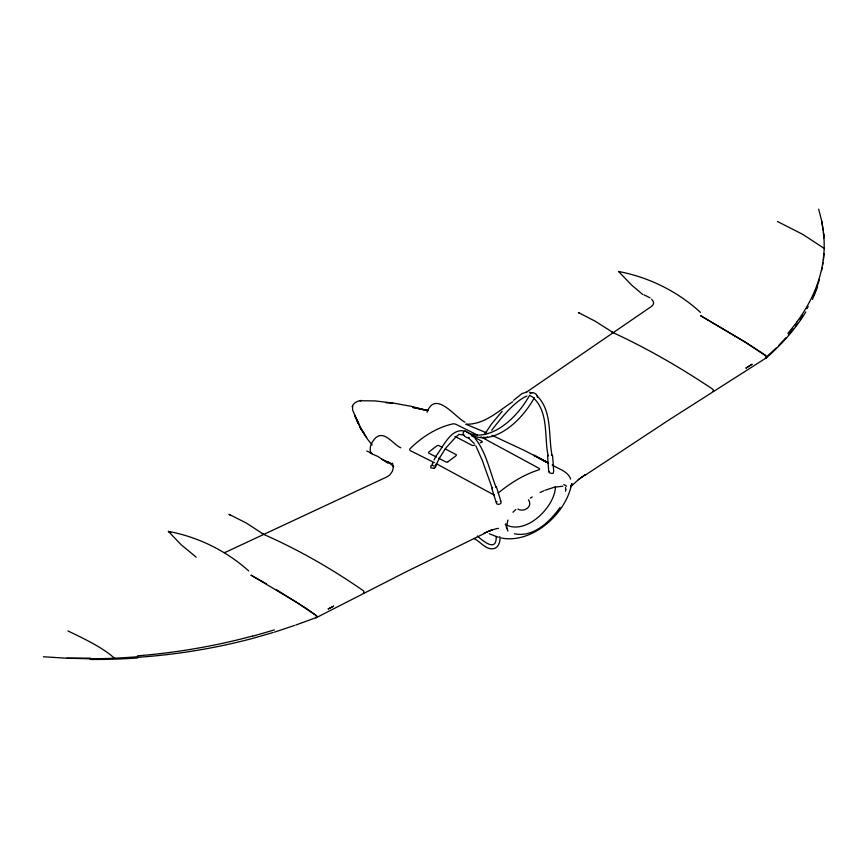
<?xml version="1.0" encoding="UTF-8"?>
<svg xmlns="http://www.w3.org/2000/svg" width="868" height="868" viewBox="0 0 868 868"><rect width="100%" height="100%" fill="white"/><g stroke="black" fill="none" stroke-linecap="round" stroke-linejoin="round"><path stroke-width="1.3" d="M571.643 483.66C566.565 513.118 532.702 544.127 501.248 538.019M581.582 477.454L585.173 474.829L578.229 479.722L581.593 477.237M43.4 656.772L66.803 658.226L90.272 658.128M496.192 536.533C496.691 550.67 486.221 543.997 477.335 536.012M500.076 537.889C500.033 541.795 498.916 546.395 495.085 548.25C486.774 551.397 480.384 541.361 473.895 538.475M433.696 462.677A2.029 1.703 23.7 0 0 432.297 463.707L432.264 464.586A1.92 1.617 23.7 0 0 433.599 465.942L434.597 466.062A2.029 1.703 23.7 0 0 435.996 465.031L436.018 464.152M487.306 531.889L490.518 530.359L483.877 533.527L487.36 531.639M502.16 411.291L491.527 423.964L485.093 433.696A1.92 1.335 33.4 0 0 485.483 434.499M537.379 397.197C538.399 394.506 531.661 390.535 530.066 393.736M812.459 299.438L817.613 286.896M507.899 520.062L506.359 527.158L507.964 531.064M435.996 465.031L439.609 457.686M427.002 412.257C435.53 389.938 454.192 416.412 464.966 422.217M565.502 491.266L565.806 489.595M434.054 459.931L435.942 456.275M430.821 466.073L430.853 467.863L433.924 468.308M436.148 455.884C443.277 446.966 451.078 426.947 465.443 431.353M439.403 458.076L445.794 448.094L455.787 437.103L459.096 434.391L464.033 435.052M570.753 486.688L572.272 484.073L570.547 486.764L578.045 480.037M805.808 311.938C795.229 329.406 781.428 344.683 766.043 358.028L765.457 358.05M560.066 507.433C549.845 521.701 533.538 537.726 514.409 533.787M491.668 430.376C500.402 418.788 514.67 401.081 526.93 396.003M788.513 334.82L793.168 328.972M795.489 326.042L797.03 324.089M787.851 333.453L797.139 321.833M496.995 501.574C494 506.022 503.917 504.568 500.359 501.02M778.921 345.225L785.974 337.674M584.989 475.328L668.251 420.405L766.78 357.54L765.771 355.435L745.688 342.339L700.65 315.724L745.579 342.393L765.435 355.63L766.043 358.028M512.988 512.239L515.82 509.527M492.623 487.523L491.972 488.89L496.29 502.767M767.301 356.195L776.176 348.014M315.594 617.658L316.679 617.007L315.8 615.228L296.021 601.947L251.134 575.234M513.541 400.322L522.037 393.573L526.724 392.076M549.064 471.411C547.762 473.266 554.522 474.536 553.426 472.225M448.04 461.733L455.917 455.809A1.476 0.901 -7.7 0 0 455.917 454.528L445.219 448.897M498.156 493.078C510.221 483.183 523.697 474.677 538.648 469.924A3.233 1.324 10.4 0 0 539.549 469.143A3.016 1.237 10.4 0 0 538.648 468.102L480.948 436.864M525.943 392.531L650.816 306.871A7.877 5.002 -5.5 0 0 653.127 301.218L651.651 299.243M512.695 401.786C498.341 411.009 484.442 424.702 466.159 424.192M431.244 465.649L431.808 465.291M530.294 498.145L532.247 496.941M469.208 437.515C465.812 439.121 459.573 432.394 465.617 430.94M316.332 617.658L405.421 572.142L483.617 533.863M548.37 455.331L547.621 455.96L548.706 471.671M474.926 444.948L474.036 445.349A1.476 0.716 3 0 1 471.942 445.273L454.973 436.398M540.07 492.503L543.715 490.854M490.246 530.717L492.167 529.86L490.051 530.804M433.935 468.308L435.562 467.266L435.801 465.866M491.972 529.957L496.366 528.71M295.673 625.09L316.939 617.311L317.026 616.106L306.144 608.349L276.122 589.524M480.188 442.81L481.903 442.181A1.497 0.662 6 0 0 481.914 441.248L471.27 435.714M544.93 490.301L554.543 487.165L562.833 486.243M66.836 658.226L90.305 658.79M274.44 632.143L294.426 625.502M766.65 357.67L765.988 357.616M252.512 636.266L274.331 629.929M273.16 632.512L252.61 638.414A395.385 244.309 -2.1 0 1 137.545 657.336M500.022 536.88L499.252 536.869M496.724 528.547L498.373 528.428M386.184 402.817L392.889 403.002L411.324 406.354L427.881 410.629L412.625 407.363L428.282 410.64M392.629 402.991L374.813 400.907L359.916 400.734L361.305 400.484C357.735 400.918 352.929 402.719 352.321 406.788L352.538 405.909L352.647 410.054L358.668 424.072L357.182 420.871M370.321 453.172L377.819 456.438L388.094 463.295M551.375 454.984L552.601 455.591L553.697 471.443M495.454 486.644L496.507 487.165L500.847 501.118M196.201 557.169L181.043 544.637L168.403 531.4C198.132 536.923 226.212 550.768 248.725 570.938M498.232 537.238L489.302 533.777M517.936 509.115C524.012 512.554 533.169 506.63 528.438 499.784M529.513 392.238L531.986 392.922M363.323 593.039L364.31 592.453L363.518 590.837C332.129 569.061 298.885 549.867 263.894 534.482M114.576 658.367C103.238 647.68 82.352 637.893 67.91 630.928M712.953 391.186L713.746 390.709L712.758 389.2C681.065 367.978 647.951 348.784 613.329 332.737M485.885 432.579L465.964 424.257M644.067 294.86L650.045 297.822M391.652 463.61L381.909 459.291M483.65 437.125L486.091 437.776L487.566 437.092M366.752 450.98L372.242 453.497M262.299 533.755L263.753 534.395L246.035 522.861L228.968 514.312L229.966 515.039M491.982 435.313L524.446 450.481L547.61 462.514M611.766 331.988L613.199 332.65L595.264 321.247L578.403 312.567L579.433 313.272M442.062 447.259L438.937 445.653A1.497 0.901 -8.3 0 0 436.854 445.848L428.749 452.076A1.465 0.977 -17 0 0 428.846 453.183L436.452 457.056M477.378 435.009L456.275 424.474A2.951 0.944 10 0 0 453.346 423.79C436.843 427.262 421.707 437.179 409.859 448.875A2.951 2.007 -22.4 0 0 410.651 450.817L434.163 462.59M438.72 458.239L445.957 462.004A1.497 0.966 -11.9 0 0 448.04 461.733M436.495 463.805L493.024 494.434A3.016 2.094 -14.9 0 0 494.402 494.793M548.598 463.089L534.287 455.537L548.337 463.002M543.531 460.376L547.849 462.677M548.055 462.883L533.809 455.212L548.196 462.948M552.167 464.977C558.46 469.024 567.954 471.118 570.667 479.082M251.112 575.267L266.129 583.643M505.274 524.402C525.932 536.044 555.401 506.445 555.422 486.514M563.799 484.485L566.576 486.178M168.403 531.4L170.746 532.757M777.457 221.492L802.683 234.327L824.546 248.628M400.777 447.801C393.117 444.47 384.708 430.202 375.833 437.646C371.84 441.508 368.433 447.964 371.146 453.421M642.797 294.534L631.578 285.051L618.591 271.489C648.96 277.217 677.734 291.474 700.509 312.415M468.036 437.429L474.188 443.548M387.898 461.646L393.736 466.593M537.129 395.949C552.558 411.291 548.099 435.899 552.081 455.613M534.536 398.944C548.728 413.786 544.193 437.222 548.142 455.939M506.988 528.189L505.708 523.914M823.005 230.096L821.92 221.882L823.775 234.642M475.197 438.579C486.373 452.543 489.606 471.009 496.105 487.339M372.198 444.959L367.663 439.371L360.231 427.555L366.535 437.559M360.231 427.555L364.234 433.902L363.649 432.915M475.903 445.978L482.315 460.496L492.384 488.717M565.448 487.458L565.795 489.368M392.51 463.165L393.269 467.83L392.336 471.357L389.58 475.187L386.542 477.064L226.917 551.603A7.877 4.047 4.9 0 1 224.454 552.46M818.643 209.188L822.039 222.056M823.374 232.722L823.743 235.337M796.976 321.789A395.385 213.322 1.5 0 0 823.2 260.161A391.674 211.564 2 0 0 823.689 234.642M822.983 262.754A395.385 218.584 3.5 0 1 822.582 265.348M822.126 267.941A395.385 218.584 3.5 0 1 821.605 270.523M819.359 279.518A395.385 218.584 3.5 0 1 817.33 285.887M816.039 289.467A395.385 218.584 3.5 0 1 813.207 296.324M808.206 306.491A395.385 218.584 3.5 0 1 806.969 308.726M802.987 315.377A395.385 218.584 3.5 0 1 800.101 319.76M823.938 253.651A391.674 216.403 3.4 0 1 823.363 260.161M823.645 235.337A391.674 216.403 3.4 0 1 823.851 237.951M485.179 432.948A2.029 1.411 33.4 0 1 486.579 432.373M252.371 636.06A395.385 235.271 -3.2 0 1 137.459 655.85M137.567 656.75A391.674 235.152 -3.2 0 1 90.218 658.812M137.621 657.966A391.674 241.488 -2.1 0 1 90.25 659.463M751.959 364.31L746.035 368.032L751.959 364.31M333.529 606.2L328.256 608.935L333.529 606.2M534.2 398.011L529.599 395.352A61.997 35.794 -60 0 1 466.463 431.808L471.053 434.456A61.997 35.794 -60 0 0 534.2 398.011M361.272 429.378L354.611 415.295L361.272 429.378"/></g></svg>
